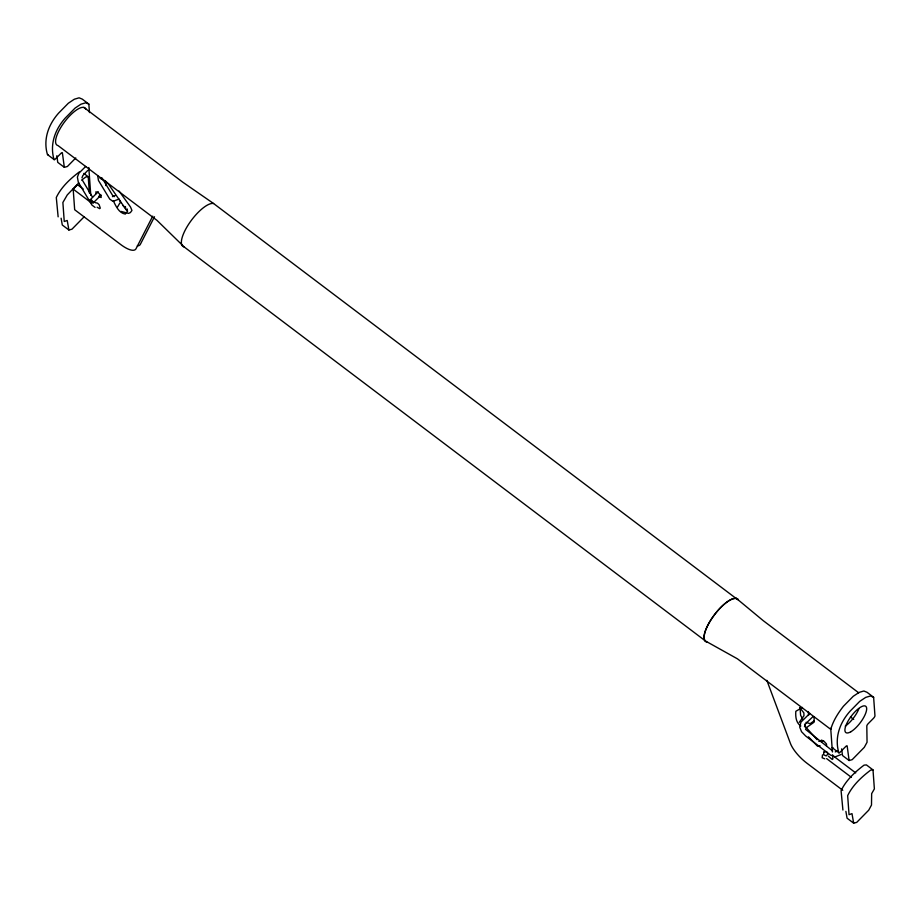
<?xml version="1.0" encoding="UTF-8"?>
<svg xmlns="http://www.w3.org/2000/svg" width="921" height="921" viewBox="0 0 921 921"><rect width="100%" height="100%" fill="white"/><g stroke="black" fill="none" stroke-linecap="round" stroke-linejoin="round"><path stroke-width="1.38" d="M97.73 175.819L98.432 180.412L109.737 199.097L112.949 201.354L117.842 199.512M822.476 754.909L822.165 757.764L824.802 758.835M804.494 726.727L805.173 724.171L813.024 716.561M830.823 729.11C833.263 720.659 838.041 713.176 843.394 706.292L853.249 696.288L859.12 692.396L863.875 691.003L867.041 692.293L873.626 697.278L874.95 715.675A2.199 0.737 -52.9 0 1 873.58 718.207L868.146 723.722A2.199 0.737 -52.9 0 0 866.811 725.898L867.052 742.268L864.289 747.345L852.178 759.664L849.116 760.516L842.519 755.531L841.621 748.888M81.969 177.822L82.867 175.497L87.875 170.327M117.612 206.903L119.891 202.942M152.725 216.17L136.009 248.751A21.954 7.449 44.5 0 1 120.639 244.479L74.67 209.735L73.185 189.127L77.537 184.718L83.224 189.012M154.498 216.757L140.349 244.33A21.954 7.449 44.5 0 1 137.344 245.861M125.889 212.981L125.302 214.063C118.89 213.073 115.896 206.074 113.364 200.916M799.267 722.329L803.975 715.686L803.86 712.889L799.681 707.524M75.787 157.952L67.406 166.482L64.332 167.334L57.747 162.349L56.849 155.707M78.78 182.888L67.279 194.907L62.881 202.493L64.251 221.501L67.221 220.464L68.891 229.997L71.965 229.191L83.961 216.988M101.045 195.079L92.963 203.173L90.834 201.457L90.246 199.765L98.225 191.66M100.424 194.78L98.685 196.541L101.172 197.531L101.022 195.643L98.386 192.765L95.899 191.787L96.049 193.675M81.647 180.09L85.872 176.947L88.22 176.728L89.395 193.019M809.893 713.372L801.005 722.052L799.681 727.026L801.535 731.711L805.668 735.994L830.489 755.07L835.324 756.832L841 754.541M814.291 720.717L810.146 723.687L806.059 722.34M805.794 728.108L814.106 722.168L814.118 716.584M79.275 171.962C70.226 178.824 61.235 187.101 56.296 197.508L58.138 216.849M85.676 166.459L78.918 173.171L77.387 177.108L78.32 182.277L91.962 205.095L95.082 207.421M95.139 202.632L97.499 203.161L99.134 204.727L100.285 208.123L99.618 208.653L97.096 207.202M802.456 707.443L795.802 711.311C795.468 716.642 795.905 722.789 800.844 725.99M835.243 751.916L837.419 751.041M112.454 196.645L115.309 195.563M845.881 811.378L847.078 818.193L853.663 823.178L856.737 822.372L868.733 810.169L871.496 805.046L871.657 793.649L874.374 788.906L873.004 769.898L866.419 764.914L864.059 765.132C855.01 771.994 846.019 780.271 841.08 790.678L842.911 810.02M101.667 178.467L102.461 178.306L100.009 178.237L106.168 181.633L108.805 184.58L127.501 211.68L127.271 208.998M818.815 741.359L823.098 740.691M820.093 745.803L817.549 746.206L808.465 736.835M873.004 769.898L870.656 770.117C861.607 776.979 852.616 785.256 847.665 795.663L849.035 814.682L851.994 813.646L853.663 823.178M121.065 211.427L128.56 213.384L130.391 212.567L131.956 210.449L130.494 206.972L119.028 191.004M90.246 199.765L92.019 200.444L93.7 202.551M89.464 112.592L88.853 104.096L85.688 102.807L80.944 104.2L75.073 108.091L65.218 118.095C55.099 129.493 49.653 144.137 53.959 159.321A2.199 0.737 -52.9 0 0 55.49 158.896L60.924 153.381A2.199 0.737 -52.9 0 1 62.363 152.725L64.332 167.334M873.626 697.278L870.472 695.988L865.717 697.381L859.719 701.376L849.991 711.277C839.871 722.663 834.438 737.318 838.743 752.503A2.199 0.737 -52.9 0 0 840.263 752.077L845.697 746.551A2.199 0.737 -52.9 0 1 847.147 745.895L849.116 760.516M736.213 598.535L213.568 203.506L182.749 182.174L83.834 107.412M114.273 196.68L112.73 195.597L102.738 179.111M88.853 104.096L82.257 99.111L79.102 97.822L74.348 99.215L68.35 103.221L58.622 113.11C48.502 124.508 43.057 139.152 47.374 154.337A2.199 0.737 -52.9 0 0 48.157 154.509M858.763 692.857L763.244 620.673L736.363 598.374M850.451 716.952L853.709 719.416M830.673 729.294L737.433 658.826L706.983 641.845A26.513 8.957 -52.9 0 1 714.143 615.216A26.513 8.957 -52.9 0 1 738.331 599.652M85.929 109.173A23.278 7.863 -52.9 0 0 64.977 121.353A23.278 7.863 -52.9 0 0 58.011 145.564L156.938 220.326L184.188 246.966L706.821 642.006A26.513 8.957 -52.9 0 1 713.982 615.378A26.513 8.957 -52.9 0 1 738.17 599.813M83.834 173.401L88.22 176.728M47.604 154.67L54.201 159.655M832.377 747.84L838.973 752.825M834.092 756.555L855.724 772.903M73.185 189.127L91.409 202.896M826.644 758.628L851.384 777.324M842.761 790.299L806.888 763.175A21.954 7.449 44.5 0 1 790.402 743.362L766.836 680.331M68.891 229.997L62.294 225.012L61.108 218.208M832.665 750.972L805.53 729.34M122.677 205.302L125.233 207.743M817.134 739.701L805.219 726.462L804.597 724.32M802.767 719.151L800.602 715.249L800.05 707.512M82.372 180.194L92.491 197.117M828.347 756.153L832.239 759.48L832.906 758.95L832.607 754.76M118.97 198.982L120.881 202.712M830.707 728.281L832.411 751.973M125.429 206.534L125.613 209.113M105.512 180.988L105.834 185.605M88.796 167.507L90.788 195.39M826.586 745.837L826.471 743.972L823.846 741.094L821.348 740.093L821.463 741.958M808.396 711.553L808.569 715.467M832.941 747.691A2.199 0.737 -52.9 0 1 832.147 747.518M858.89 708.79A16.474 5.561 -52.9 0 1 845.271 726.116M184.188 246.966A26.513 8.957 -52.9 0 1 189.346 223.17A26.513 8.957 -52.9 0 1 213.568 203.506M823.811 752.066L823.593 754.725L826.195 755.888L828.014 753.942L826.54 751.582L823.811 752.066M850.854 731.746A16.474 5.561 -52.9 0 0 866.661 708.364A16.474 5.561 -52.9 0 0 849.876 718.127A16.474 5.561 -52.9 0 0 850.854 731.746"/></g></svg>
